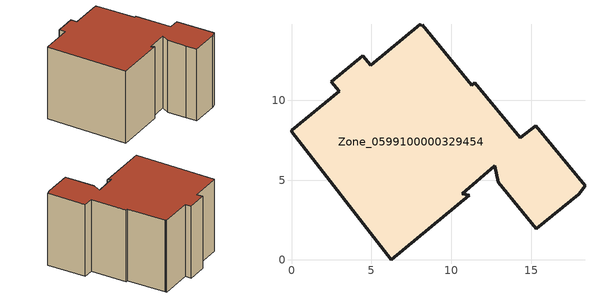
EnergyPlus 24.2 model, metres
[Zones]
Zone_0599100000329454
 floor ground (C_G): 15.3,8.41 18.38,4.65 17.99,4.12 15.31,1.94 14.47,2.97 12.96,4.86 12.73,5.91 10.69,4.16 11.14,4.06 6.25,0 0,8.02 0.02,8.13 2.99,10.57 2.5,11.17 4.46,12.79 4.95,12.2 8.07,14.77 8.15,14.68 8.2,14.71 11.28,10.95 11.47,11.1 14.31,7.64 z0
 wall outside (C_F): 14.31,7.64 11.47,11.1 11.28,10.95 8.2,14.71 8.15,14.68 8.07,14.77 4.95,12.2 4.46,12.79 2.5,11.17 2.99,10.57 0.02,8.13 0,8.02 6.25,0 11.14,4.06 10.69,4.16 12.73,5.91 12.96,4.86 14.47,2.97 15.31,1.94 17.99,4.12 18.38,4.65 15.3,8.41 14.31,7.64 z0:9.12
 roof outside (C_R): 18.38,4.65 15.3,8.41 14.31,7.64 11.47,11.1 11.28,10.95 8.2,14.71 8.15,14.68 8.07,14.77 4.95,12.2 4.46,12.79 2.5,11.17 2.99,10.57 0.02,8.13 0,8.02 6.25,0 11.14,4.06 10.69,4.16 12.73,5.91 12.96,4.86 14.47,2.97 15.31,1.94 17.99,4.12 z9.12
[BUILDING]
Pand.0599100000329454: North Axis=0; Terrain=City; Loads Convergence Tolerance Value=0.04; Temperature Convergence Tolerance Value=0.4; Solar Distribution=FullExterior; Maximum Number of Warmup Days=25; Minimum Number of Warmup Days=1
[Site:Location]
Rotterdam.The.Hague.AP_ZH_NLD Design_Conditions: Latitude=51.96; Longitude=4.45; Time Zone=1; Elevation=-4.5
[SITE:GROUNDTEMPERATURE:BUILDINGSURFACE]
18, 18, 18, 18, 18, 18, 18, 18, 18, 18, 18, 18
[MATERIAL] Thermal Absorptance=0.9; Solar Absorptance=0.7; Visible Absorptance=0.7
Name | Roughness | Thickness | Conductivity | Density | Specific Heat
G.TC.1946 | MediumSmooth | 0.15 | 1 | 540 | 1210
F.TC.1946 | Rough | 0.3 | 0.857143 | 1920 | 840
R.TC.1946 | MediumRough | 0.2 | 0.909091 | 1500 | 1000
[CONSTRUCTION]
C_G: G.TC.1946
C_F: F.TC.1946
C_R: R.TC.1946
[ZONE]
Zone_0599100000329454: Type=1; Multiplier=1; Ceiling Height=Autocalculate; Volume=Autocalculate; Floor Area=autocalculate; Part of Total Floor Area=Yes
[ZONEINFILTRATION:DESIGNFLOWRATE]
Infil_Zone_0599100000329454: Zone or ZoneList or Space or SpaceList=Zone_0599100000329454; Schedule=AlwaysOn; Design Flow Rate Calculation Method=Flow/Area; Flow Rate per Floor Area=0.003; Constant Term Coefficient=1; Temperature Term Coefficient=0; Velocity Term Coefficient=0; Velocity Squared Term Coefficient=0
[HVACTEMPLATE:ZONE:IDEALLOADSAIRSYSTEM]
Zone_0599100000329454: Maximum Heating Supply Air Temperature=50; Minimum Cooling Supply Air Temperature=13; Maximum Heating Supply Air Humidity Ratio=0.0156; Minimum Cooling Supply Air Humidity Ratio=0.0077; Heating Limit=NoLimit; Cooling Limit=NoLimit; Dehumidification Control Type=ConstantSensibleHeatRatio; Cooling Sensible Heat Ratio=0.7; Dehumidification Setpoint=60; Humidification Control Type=None; Humidification Setpoint=30; Outdoor Air Method=None; Outdoor Air Flow Rate per Person=0.00944; Outdoor Air Flow Rate per Zone Floor Area=0; Outdoor Air Flow Rate per Zone=0; Demand Controlled Ventilation Type=None; Outdoor Air Economizer Type=NoEconomizer; Heat Recovery Type=None; Sensible Heat Recovery Effectiveness=0.7; Latent Heat Recovery Effectiveness=0.65
[ZONECONTROL:THERMOSTAT]
ThermostatControl_Zone_0599100000329454: Zone or ZoneList=Zone_0599100000329454; Control Type Schedule=DualSetpointControlType; Control 1=Thermostat_Zone_0599100000329454; Temperature Difference Between Cutout And Setpoint=0
[THERMOSTATSETPOINT:DUALSETPOINT]
Thermostat_Zone_0599100000329454: Heating Setpoint Temperature Schedule=HeatingSetpoint_Zone_0599100000329454; Cooling Setpoint Temperature Schedule=CoolingSetpoint_Zone_0599100000329454
[SCHEDULE:COMPACT]
HeatingSetpoint_Zone_0599100000329454: Through: 12/31, For: AllDays, Until: 24:00, 21
CoolingSetpoint_Zone_0599100000329454: Through: 12/31, For: AllDays, Until: 24:00, 24
DualSetpointControlType: Through: 12/31, For: AllDays, Until: 24:00, 4
AlwaysOn: Through: 12/31, For: AllDays, Until: 24:00, 1
